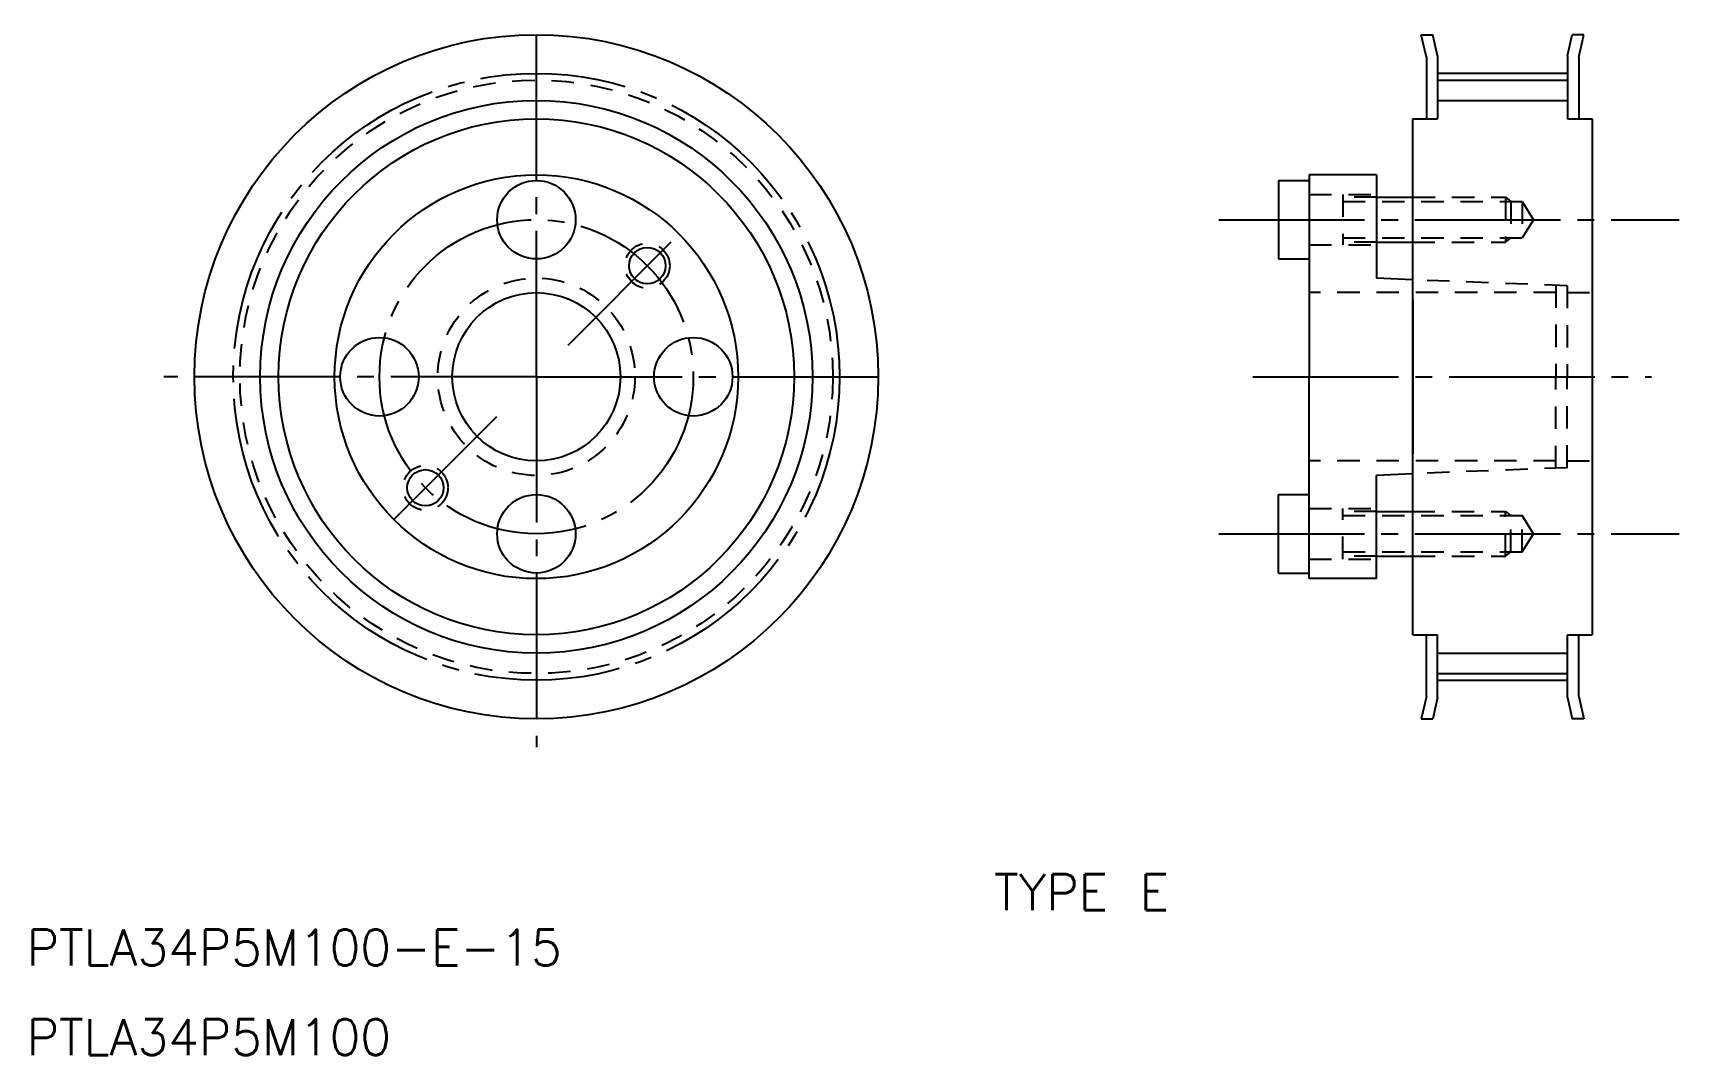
# Model space of a CAD drawing. Extents: x 78 to 225, y 149 to 240.
import ezdxf

# ---------------------------------------------------------------- set-up
doc = ezdxf.new("R2010")
doc.units = 0
doc.linetypes.add('CENTER', pattern=[17.5, 13, -1.5, 1.5, -1.5])
doc.linetypes.add('DASHED', pattern=[3.5, 2, -1.5])
doc.layers.get('0').update_dxf_attribs({"linetype": 'CONTINUOUS'})
doc.layers.add('CENTER', color=1, linetype='CENTER')
doc.styles.get("Standard").update_dxf_attribs({"font": 'txt.shx', "bigfont": '@extfont2.shx'})

msp = doc.modelspace()

# ---------------------------------------------------------------- linework, layer by layer
at = {"color": 7, "linetype": 'CONTINUOUS'}
for p, q in [((202.61, 237.82), (202.16, 239.82)), ((202.16, 239.82), (203.19, 239.82)), ((203.61, 237.93), (203.19, 239.82)), ((215.21, 237.93), (215.63, 239.82)), ((216.65, 239.82), (215.63, 239.82)), ((216.21, 237.82), (216.65, 239.82)), ((202.61, 237.82), (202.61, 232.32)), ((203.61, 237.93), (203.61, 232.32)), ((215.21, 237.93), (215.21, 232.32)), ((216.21, 237.82), (216.21, 232.32)), ((203.61, 235.77), (215.21, 235.77)), ((201.41, 232.32), (203.61, 232.32)), ((201.41, 186.32), (201.41, 232.32)), ((215.21, 232.32), (217.41, 232.32)), ((217.41, 232.32), (217.41, 186.32)), ((189.41, 226.82), (189.41, 219.82)), ((189.41, 226.82), (192.16, 226.82)), ((198.16, 227.32), (192.16, 227.32)), ((192.16, 227.32), (192.16, 226.82)), ((192.16, 227.32), (192.16, 220.82)), ((192.16, 226.82), (192.16, 219.82)), ((192.16, 226.82), (192.16, 221.87)), ((198.16, 227.32), (198.16, 221.87)), ((198.16, 227.32), (198.16, 220.82)), ((198.16, 225.32), (201.39, 225.32)), ((192.16, 221.87), (192.16, 209.32)), ((198.16, 221.62), (198.16, 218.12)), ((198.16, 221.32), (201.38, 221.32)), ((189.41, 219.82), (192.16, 219.82)), ((201.37, 217.96), (198.16, 218.12)), ((201.41, 216.2), (201.41, 202.44)), ((192.16, 196.77), (192.16, 209.32)), ((201.37, 200.68), (198.16, 200.52)), ((198.16, 197.02), (198.16, 200.52)), ((189.41, 198.82), (192.16, 198.82)), ((189.41, 191.82), (189.41, 198.82)), ((192.16, 191.82), (192.16, 198.82)), ((192.16, 191.32), (192.16, 197.82)), ((198.16, 191.32), (198.16, 197.82)), ((198.16, 197.32), (201.38, 197.32)), ((192.16, 191.82), (192.16, 196.77)), ((198.16, 191.32), (198.16, 196.77)), ((198.16, 193.32), (201.39, 193.32)), ((189.41, 191.82), (192.16, 191.82)), ((192.16, 191.32), (192.16, 191.82)), ((198.16, 191.32), (192.16, 191.32)), ((201.41, 186.32), (203.61, 186.32)), ((202.61, 180.82), (202.61, 186.32)), ((203.61, 180.71), (203.61, 186.32)), ((215.21, 186.32), (217.41, 186.32)), ((215.21, 180.71), (215.21, 186.32)), ((216.21, 180.82), (216.21, 186.32)), ((203.61, 182.87), (215.21, 182.87)), ((202.61, 180.82), (202.16, 178.82)), ((203.61, 180.71), (203.19, 178.82)), ((215.21, 180.71), (215.63, 178.82)), ((216.21, 180.82), (216.65, 178.82)), ((202.16, 178.82), (203.19, 178.82)), ((216.65, 178.82), (215.63, 178.82))]:
    msp.add_line(p, q, dxfattribs=at)
at = {"color": 3, "linetype": 'CONTINUOUS'}
for p, q in [((203.61, 233.96), (215.21, 233.96)), ((203.61, 184.68), (215.21, 184.68))]:
    msp.add_line(p, q, dxfattribs=at)
at = {"color": 3, "linetype": 'DASHED'}
for p, q in [((192.16, 225.57), (198.16, 225.57)), ((195.16, 225.57), (195.16, 221.07)), ((198.16, 225.32), (195.16, 225.32)), ((195.16, 224.95), (211.16, 224.95)), ((201.39, 225.32), (209.66, 225.32)), ((209.66, 225.32), (209.66, 221.32)), ((209.66, 225.32), (210.16, 224.95)), ((210.16, 224.95), (210.16, 221.7)), ((211.16, 224.95), (211.16, 221.7)), ((211.16, 224.95), (212.16, 223.32)), ((212.16, 223.32), (211.16, 221.7)), ((192.16, 221.07), (198.16, 221.07)), ((195.16, 221.7), (211.16, 221.7)), ((198.16, 221.32), (195.16, 221.32)), ((201.38, 221.32), (209.66, 221.32)), ((209.66, 221.32), (210.16, 221.7)), ((215.16, 217.43), (201.37, 217.96)), ((214.16, 217.47), (214.16, 209.32)), ((215.16, 217.43), (215.16, 209.32)), ((214.16, 216.82), (192.16, 216.82)), ((215.16, 216.82), (217.41, 216.82)), ((214.16, 201.17), (214.16, 209.32)), ((215.16, 201.21), (215.16, 209.32)), ((214.16, 201.82), (192.16, 201.82)), ((215.16, 201.82), (217.41, 201.82)), ((215.16, 201.21), (201.37, 200.68)), ((192.16, 197.57), (198.16, 197.57)), ((195.16, 193.07), (195.16, 197.57)), ((198.16, 197.32), (195.16, 197.32)), ((195.16, 196.95), (211.16, 196.95)), ((201.38, 197.32), (209.66, 197.32)), ((209.66, 197.32), (210.16, 196.95)), ((209.66, 193.32), (209.66, 197.32)), ((210.16, 193.7), (210.16, 196.95)), ((212.16, 195.32), (211.16, 196.95)), ((211.16, 193.7), (211.16, 196.95)), ((211.16, 193.7), (212.16, 195.32)), ((192.16, 193.07), (198.16, 193.07)), ((195.16, 193.7), (211.16, 193.7)), ((198.16, 193.32), (195.16, 193.32)), ((201.39, 193.32), (209.66, 193.32)), ((209.66, 193.32), (210.16, 193.7))]:
    msp.add_line(p, q, dxfattribs=at)
at = {"color": 1, "linetype": 'CENTER'}
for p, q in [((126.03, 212.15), (135.93, 222.05)), ((110.47, 196.59), (120.37, 206.49))]:
    msp.add_line(p, q, dxfattribs=at)
at = {"color": 7, "linetype": 'CONTINUOUS'}
for centre, radius in [((123.2, 209.32), 30.5), ((123.2, 209.32), 23), ((123.2, 209.32), 18), ((123.2, 223.32), 3.5), ((133.1, 219.22), 1.62), ((123.2, 209.32), 7.5), ((109.2, 209.32), 3.5), ((137.2, 209.32), 3.5), ((113.3, 199.42), 1.62), ((123.2, 195.32), 3.5)]:
    msp.add_circle(centre, radius, dxfattribs=at)
at = {"color": 1, "linetype": 'CENTER'}
for radius in [27.05, 14]:
    msp.add_circle((123.2, 209.32), radius, dxfattribs=at)
at = {"color": 3, "linetype": 'DASHED'}
for centre, radius in [((123.2, 209.32), 26.45), ((133.1, 219.22), 2), ((123.2, 209.32), 8.8), ((113.3, 199.42), 2)]:
    msp.add_circle(centre, radius, dxfattribs=at)
at = {"color": 3, "linetype": 'CONTINUOUS'}
msp.add_circle((123.2, 209.32), 24.64, dxfattribs=at)
at = {"layer": 'CENTER', "color": 1, "linetype": 'CENTER'}
for p, q in [((123.2, 209.32), (123.2, 239.97)), ((203.61, 236.38), (215.21, 236.38)), ((184.09, 223.32), (225.16, 223.32)), ((123.2, 209.32), (89.96, 209.32)), ((123.2, 209.32), (153.66, 209.32)), ((123.2, 209.32), (123.2, 176.31)), ((187.13, 209.32), (222.69, 209.32)), ((184.09, 195.32), (225.16, 195.32)), ((203.61, 182.27), (215.21, 182.27))]:
    msp.add_line(p, q, dxfattribs=at)

# ---------------------------------------------------------------- texts
at = {"color": 7, "linetype": 'CONTINUOUS'}
for s, p in [('TYPE E', (164.04, 161.77)), ('PTLA34P5M100-E-15', (77.73, 156.83)), ('PTLA34P5M100', (77.73, 148.85))]:
    msp.add_text(s, height=3.2, dxfattribs=at).set_placement(p)

doc.saveas('drawing.dxf')
